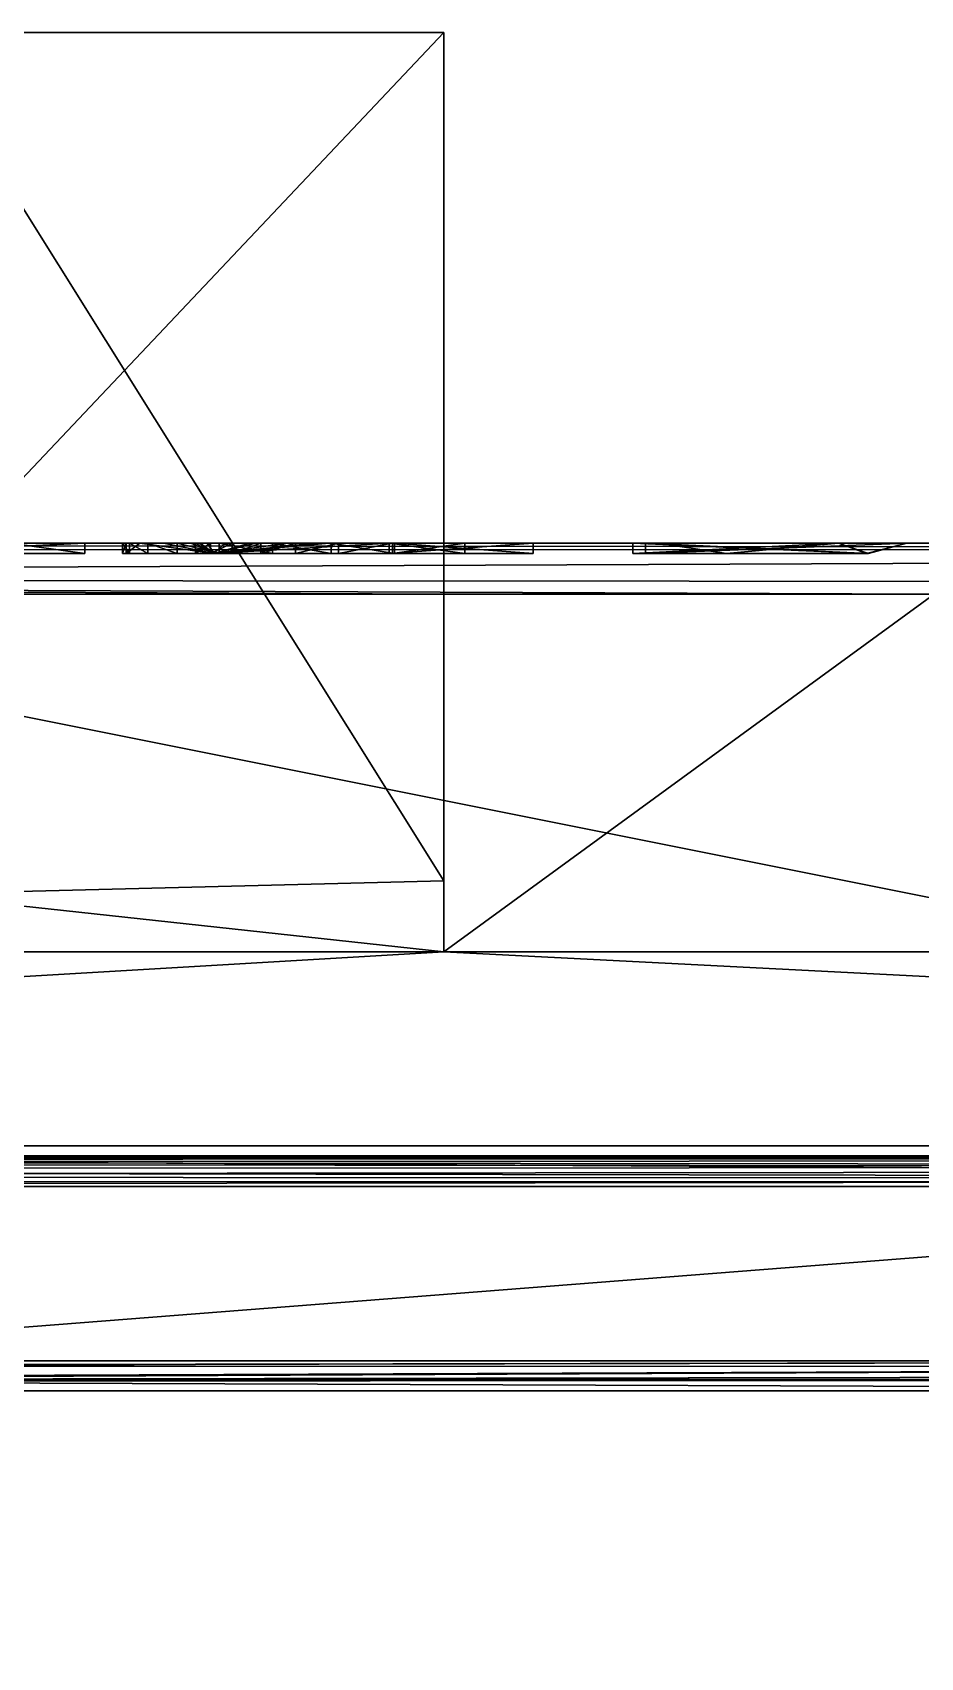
# Model space of a CAD drawing. Extents: x 1024.23 to 1033.17, y -779.2 to -772.4.
# Drawn here: x 1028.057 to 1028.927, y -774.091 to -772.5 of the extents above; entities that cross this region are included whole.
import ezdxf

# ---------------------------------------------------------------- set-up
doc = ezdxf.new("R2010")
doc.units = 0

msp = doc.modelspace()

# ---------------------------------------------------------------- linework, layer by layer
for points in [[(1028.459961, -773.050232, 2.679559), (1028.459961, -772.500183, 2.679559), (1027.940063, -773.050232, 2.679559)], [(1027.940063, -773.050232, 2.679559), (1028.459961, -772.500183, 2.679559), (1027.940063, -772.500183, 2.679559)], [(1028.459961, -772.500183, 2.479559), (1027.940063, -772.500183, 2.479559), (1028.459961, -772.500183, 2.679559)], [(1028.459961, -772.500183, 2.679559), (1027.940063, -772.500183, 2.479559), (1027.940063, -772.500183, 2.679559)], [(1027.940063, -773.343872, 2.515422), (1027.940063, -772.500183, 2.479559), (1028.459961, -773.33075, 2.504864)], [(1028.459961, -773.33075, 2.504864), (1027.940063, -772.500183, 2.479559), (1028.459961, -772.500183, 2.479559)], [(1028.459961, -772.500183, 2.479559), (1028.459961, -772.500183, 2.679559), (1028.459961, -773.33075, 2.504864)], [(1028.459961, -773.33075, 2.504864), (1028.459961, -772.500183, 2.679559), (1028.459961, -773.050232, 2.679559)], [(1025.550049, -773.000183, 2.799559), (1028.962158, -773.000183, 2.729559), (1025.230103, -773.000183, 2.729559)], [(1032.170044, -773.006775, 2.700339), (1025.230103, -773.006287, 2.703206), (1025.230103, -773.000183, 2.729559)], [(1032.170044, -773.006775, 2.700339), (1025.230103, -773.000183, 2.729559), (1032.170044, -773.000183, 2.729559)], [(1025.550049, -773.000183, 3.464548), (1028.0354, -773.000183, 3.467597), (1028.108521, -773.000183, 3.467597)], [(1028.108521, -773.000183, 3.467597), (1028.411621, -773.000183, 3.467597), (1025.550049, -773.000183, 3.464548)], [(1025.550049, -773.000183, 3.464548), (1028.411621, -773.000183, 3.467597), (1028.547485, -773.000183, 3.467597)], [(1028.547485, -773.000183, 3.467597), (1028.645142, -773.000183, 3.467597), (1025.550049, -773.000183, 3.464548)], [(1025.550049, -773.000183, 3.464548), (1028.645142, -773.000183, 3.467597), (1028.962158, -773.000183, 3.464548)], [(1025.550049, -773.000183, 3.464548), (1028.962158, -773.000183, 3.464548), (1025.550049, -773.000183, 2.799559)], [(1025.550049, -773.000183, 2.799559), (1028.962158, -773.000183, 3.464548), (1028.962158, -773.000183, 2.729559)], [(1028.547485, -773.000183, 3.967596), (1028.406494, -773.000183, 3.967596), (1027.200073, -773.000183, 4.699555)], [(1027.200073, -773.000183, 4.699555), (1028.406494, -773.000183, 3.967596), (1027.919434, -773.000183, 3.967596)], [(1028.962158, -773.000183, 4.699555), (1028.913452, -773.000183, 3.967596), (1027.200073, -773.000183, 4.699555)], [(1027.200073, -773.000183, 4.699555), (1028.913452, -773.000183, 3.967596), (1028.657349, -773.000183, 3.967596)], [(1027.200073, -773.000183, 4.699555), (1028.657349, -773.000183, 3.967596), (1028.547485, -773.000183, 3.967596)], [(1027.200073, -773.600159, 4.699555), (1030.200073, -773.600159, 4.699555), (1027.200073, -773.000183, 4.699555)], [(1027.200073, -773.000183, 4.699555), (1030.200073, -773.600159, 4.699555), (1030.200073, -773.000183, 4.699555)], [(1028.108521, -773.010132, 3.467597), (1027.895508, -773.010132, 3.929554), (1028.108521, -773.000183, 3.467597)], [(1028.108521, -773.000183, 3.467597), (1027.895508, -773.010132, 3.929554), (1027.919434, -773.000183, 3.967596)], [(1028.406494, -773.000183, 3.967596), (1028.334229, -773.000183, 3.959874), (1027.919434, -773.000183, 3.967596)], [(1027.919434, -773.000183, 3.967596), (1028.334229, -773.000183, 3.959874), (1028.275757, -773.000183, 3.939332)], [(1027.919434, -773.000183, 3.967596), (1028.275757, -773.000183, 3.939332), (1028.221313, -773.000183, 3.902861)], [(1028.221313, -773.000183, 3.902861), (1028.220825, -773.000183, 3.902402), (1027.919434, -773.000183, 3.967596)], [(1027.919434, -773.000183, 3.967596), (1028.220825, -773.000183, 3.902402), (1028.185425, -773.000183, 3.863196)], [(1027.919434, -773.000183, 3.967596), (1028.185425, -773.000183, 3.863196), (1028.162231, -773.000183, 3.820195)], [(1028.162231, -773.000183, 3.820195), (1028.148804, -773.000183, 3.770932), (1027.919434, -773.000183, 3.967596)], [(1027.919434, -773.000183, 3.967596), (1028.148804, -773.000183, 3.770932), (1028.145142, -773.000183, 3.723884)], [(1027.919434, -773.000183, 3.967596), (1028.145142, -773.000183, 3.723884), (1028.108521, -773.000183, 3.467597)], [(1028.0354, -773.010132, 3.467597), (1028.108521, -773.010132, 3.467597), (1028.0354, -773.000183, 3.467597)], [(1028.0354, -773.000183, 3.467597), (1028.108521, -773.010132, 3.467597), (1028.108521, -773.000183, 3.467597)], [(1028.170044, -773.000183, 3.604635), (1028.198853, -773.000183, 3.559913), (1028.108521, -773.000183, 3.467597)], [(1028.108521, -773.000183, 3.467597), (1028.198853, -773.000183, 3.559913), (1028.239868, -773.000183, 3.520509)], [(1028.108521, -773.000183, 3.467597), (1028.239868, -773.000183, 3.520509), (1028.292114, -773.000183, 3.49017)], [(1028.108521, -773.000183, 3.467597), (1028.145142, -773.000183, 3.723884), (1028.1521, -773.000183, 3.65697)], [(1028.108521, -773.000183, 3.467597), (1028.1521, -773.000183, 3.65697), (1028.170044, -773.000183, 3.604635)], [(1028.292114, -773.000183, 3.49017), (1028.349731, -773.000183, 3.472996), (1028.108521, -773.000183, 3.467597)], [(1028.108521, -773.000183, 3.467597), (1028.349731, -773.000183, 3.472996), (1028.411621, -773.000183, 3.467597)], [(1028.145142, -773.010132, 3.723884), (1028.145142, -773.000183, 3.723884), (1028.148804, -773.000183, 3.770932)], [(1028.145142, -773.010132, 3.723884), (1028.148804, -773.000183, 3.770932), (1028.148804, -773.010132, 3.770932)], [(1028.1521, -773.010132, 3.65697), (1028.1521, -773.000183, 3.65697), (1028.145142, -773.000183, 3.723884)], [(1028.1521, -773.010132, 3.65697), (1028.145142, -773.000183, 3.723884), (1028.145142, -773.010132, 3.723884)], [(1028.148804, -773.010132, 3.770932), (1028.148804, -773.000183, 3.770932), (1028.162231, -773.000183, 3.820195)], [(1028.148804, -773.010132, 3.770932), (1028.162231, -773.000183, 3.820195), (1028.235229, -773.010132, 3.895283)], [(1028.170044, -773.010132, 3.604635), (1028.170044, -773.000183, 3.604635), (1028.1521, -773.000183, 3.65697)], [(1028.170044, -773.010132, 3.604635), (1028.1521, -773.000183, 3.65697), (1028.1521, -773.010132, 3.65697)], [(1028.235229, -773.010132, 3.895283), (1028.162231, -773.000183, 3.820195), (1028.185425, -773.000183, 3.863196)], [(1028.198853, -773.010132, 3.559913), (1028.198853, -773.000183, 3.559913), (1028.170044, -773.000183, 3.604635)], [(1028.198853, -773.010132, 3.559913), (1028.170044, -773.000183, 3.604635), (1028.170044, -773.010132, 3.604635)], [(1028.235229, -773.010132, 3.895283), (1028.185425, -773.000183, 3.863196), (1028.220825, -773.000183, 3.902402)], [(1028.239868, -773.010132, 3.520509), (1028.239868, -773.000183, 3.520509), (1028.198853, -773.000183, 3.559913)], [(1028.239868, -773.010132, 3.520509), (1028.198853, -773.000183, 3.559913), (1028.198853, -773.010132, 3.559913)], [(1028.212158, -773.000183, 3.722455), (1028.216431, -773.000183, 3.772217), (1028.406738, -773.000183, 3.912718)], [(1028.406738, -773.000183, 3.912718), (1028.216797, -773.000183, 3.669939), (1028.212158, -773.000183, 3.722455)], [(1028.235229, -773.010132, 3.895283), (1028.216431, -773.000183, 3.772217), (1028.212158, -773.000183, 3.722455)], [(1028.235229, -773.010132, 3.895283), (1028.212158, -773.000183, 3.722455), (1028.216797, -773.000183, 3.669939)], [(1028.406738, -773.000183, 3.912718), (1028.216431, -773.000183, 3.772217), (1028.228149, -773.000183, 3.811764)], [(1028.235229, -773.010132, 3.895283), (1028.228149, -773.000183, 3.811764), (1028.216431, -773.000183, 3.772217)], [(1028.406738, -773.000183, 3.912718), (1028.231445, -773.000183, 3.622939), (1028.216797, -773.000183, 3.669939)], [(1028.235229, -773.010132, 3.895283), (1028.216797, -773.000183, 3.669939), (1028.216797, -773.010132, 3.669939)], [(1028.216797, -773.010132, 3.669939), (1028.216797, -773.000183, 3.669939), (1028.231445, -773.000183, 3.622939)], [(1028.216797, -773.010132, 3.669939), (1028.231445, -773.000183, 3.622939), (1028.231445, -773.010132, 3.622939)], [(1028.235229, -773.010132, 3.895283), (1028.220825, -773.000183, 3.902402), (1028.221313, -773.000183, 3.902861)], [(1028.235229, -773.010132, 3.895283), (1028.221313, -773.000183, 3.902861), (1028.275757, -773.000183, 3.939332)], [(1028.406738, -773.000183, 3.912718), (1028.228149, -773.000183, 3.811764), (1028.347534, -773.000183, 3.906427)], [(1028.245483, -773.000183, 3.842603), (1028.269775, -773.000183, 3.86839), (1028.228149, -773.000183, 3.811764)], [(1028.228149, -773.000183, 3.811764), (1028.269775, -773.000183, 3.86839), (1028.306274, -773.000183, 3.891984)], [(1028.228149, -773.000183, 3.811764), (1028.306274, -773.000183, 3.891984), (1028.347534, -773.000183, 3.906427)], [(1028.235229, -773.010132, 3.895283), (1028.245483, -773.000183, 3.842603), (1028.228149, -773.000183, 3.811764)], [(1028.252563, -773.000183, 3.588465), (1028.231445, -773.000183, 3.622939), (1028.406738, -773.000183, 3.912718)], [(1028.231445, -773.010132, 3.622939), (1028.231445, -773.000183, 3.622939), (1028.252563, -773.000183, 3.588465)], [(1028.231445, -773.010132, 3.622939), (1028.252563, -773.000183, 3.588465), (1028.252563, -773.010132, 3.588465)], [(1028.235229, -773.010132, 3.895283), (1028.275757, -773.000183, 3.939332), (1028.334229, -773.000183, 3.959874)], [(1028.235229, -773.010132, 3.895283), (1028.334229, -773.000183, 3.959874), (1028.406494, -773.000183, 3.967596)], [(1028.235229, -773.010132, 3.895283), (1028.406494, -773.000183, 3.967596), (1028.406494, -773.010132, 3.967596)], [(1028.235229, -773.010132, 3.895283), (1028.480469, -773.010132, 3.912718), (1028.406738, -773.000183, 3.912718)], [(1028.235229, -773.010132, 3.895283), (1028.406738, -773.000183, 3.912718), (1028.347534, -773.000183, 3.906427)], [(1028.235229, -773.010132, 3.895283), (1028.347534, -773.000183, 3.906427), (1028.306274, -773.000183, 3.891984)], [(1028.235229, -773.010132, 3.895283), (1028.306274, -773.000183, 3.891984), (1028.269775, -773.000183, 3.86839)], [(1028.235229, -773.010132, 3.895283), (1028.269775, -773.000183, 3.86839), (1028.245483, -773.000183, 3.842603)], [(1028.292114, -773.010132, 3.49017), (1028.292114, -773.000183, 3.49017), (1028.239868, -773.000183, 3.520509)], [(1028.292114, -773.010132, 3.49017), (1028.239868, -773.000183, 3.520509), (1028.239868, -773.010132, 3.520509)], [(1028.406738, -773.000183, 3.912718), (1028.28064, -773.000183, 3.560766), (1028.252563, -773.000183, 3.588465)], [(1028.252563, -773.010132, 3.588465), (1028.252563, -773.000183, 3.588465), (1028.28064, -773.000183, 3.560766)], [(1028.252563, -773.010132, 3.588465), (1028.28064, -773.000183, 3.560766), (1028.28064, -773.010132, 3.560766)], [(1028.406738, -773.000183, 3.912718), (1028.314697, -773.000183, 3.540518), (1028.28064, -773.000183, 3.560766)], [(1028.28064, -773.010132, 3.560766), (1028.28064, -773.000183, 3.560766), (1028.314697, -773.000183, 3.540518)], [(1028.28064, -773.010132, 3.560766), (1028.314697, -773.000183, 3.540518), (1028.314697, -773.010132, 3.540518)], [(1028.349731, -773.010132, 3.472996), (1028.349731, -773.000183, 3.472996), (1028.292114, -773.000183, 3.49017)], [(1028.349731, -773.010132, 3.472996), (1028.292114, -773.000183, 3.49017), (1028.292114, -773.010132, 3.49017)], [(1028.356689, -773.000183, 3.527384), (1028.314697, -773.000183, 3.540518), (1028.406738, -773.000183, 3.912718)], [(1028.314697, -773.010132, 3.540518), (1028.314697, -773.000183, 3.540518), (1028.356689, -773.000183, 3.527384)], [(1028.314697, -773.010132, 3.540518), (1028.356689, -773.000183, 3.527384), (1028.356689, -773.010132, 3.527384)], [(1028.411621, -773.010132, 3.467597), (1028.411621, -773.000183, 3.467597), (1028.349731, -773.000183, 3.472996)], [(1028.411621, -773.010132, 3.467597), (1028.349731, -773.000183, 3.472996), (1028.349731, -773.010132, 3.472996)], [(1028.406738, -773.000183, 3.912718), (1028.409546, -773.000183, 3.522475), (1028.356689, -773.000183, 3.527384)], [(1028.356689, -773.010132, 3.527384), (1028.356689, -773.000183, 3.527384), (1028.409546, -773.000183, 3.522475)], [(1028.356689, -773.010132, 3.527384), (1028.409546, -773.000183, 3.522475), (1028.409546, -773.010132, 3.522475)], [(1028.547485, -773.010132, 3.967596), (1028.406494, -773.010132, 3.967596), (1028.547485, -773.000183, 3.967596)], [(1028.547485, -773.000183, 3.967596), (1028.406494, -773.010132, 3.967596), (1028.406494, -773.000183, 3.967596)], [(1028.480469, -773.000183, 3.912718), (1028.480469, -773.000183, 3.522475), (1028.406738, -773.000183, 3.912718)], [(1028.406738, -773.000183, 3.912718), (1028.480469, -773.000183, 3.522475), (1028.409546, -773.000183, 3.522475)], [(1028.406738, -773.000183, 3.912718), (1028.480469, -773.010132, 3.912718), (1028.480469, -773.000183, 3.912718)], [(1028.480469, -773.010132, 3.522475), (1028.409546, -773.010132, 3.522475), (1028.480469, -773.000183, 3.522475)], [(1028.480469, -773.000183, 3.522475), (1028.409546, -773.010132, 3.522475), (1028.409546, -773.000183, 3.522475)], [(1028.411621, -773.010132, 3.467597), (1028.547485, -773.010132, 3.467597), (1028.411621, -773.000183, 3.467597)], [(1028.411621, -773.000183, 3.467597), (1028.547485, -773.010132, 3.467597), (1028.547485, -773.000183, 3.467597)], [(1028.480469, -773.010132, 3.912718), (1028.480469, -773.010132, 3.522475), (1028.480469, -773.000183, 3.912718)], [(1028.480469, -773.000183, 3.912718), (1028.480469, -773.010132, 3.522475), (1028.480469, -773.000183, 3.522475)], [(1028.547485, -773.000183, 3.967596), (1028.657349, -773.000183, 3.967596), (1028.657349, -773.000183, 3.912718)], [(1028.547485, -773.000183, 3.967596), (1028.657349, -773.000183, 3.912718), (1028.547485, -773.000183, 3.467597)], [(1028.547485, -773.000183, 3.467597), (1028.657349, -773.000183, 3.912718), (1028.669556, -773.000183, 3.748084)], [(1028.547485, -773.000183, 3.467597), (1028.669556, -773.000183, 3.748084), (1028.669556, -773.000183, 3.693206)], [(1028.669556, -773.000183, 3.693206), (1028.645142, -773.000183, 3.522475), (1028.547485, -773.000183, 3.467597)], [(1028.547485, -773.000183, 3.467597), (1028.645142, -773.000183, 3.522475), (1028.645142, -773.000183, 3.467597)], [(1028.547485, -773.010132, 3.467597), (1028.547485, -773.010132, 3.967596), (1028.547485, -773.000183, 3.467597)], [(1028.547485, -773.000183, 3.467597), (1028.547485, -773.010132, 3.967596), (1028.547485, -773.000183, 3.967596)], [(1028.645142, -773.000183, 3.467597), (1028.913452, -773.000183, 3.467597), (1028.962158, -773.000183, 3.464548)], [(1028.669556, -773.000183, 3.693206), (1028.846313, -773.000183, 3.522475), (1028.645142, -773.000183, 3.522475)], [(1028.645142, -773.000183, 3.522475), (1028.645142, -773.010132, 3.506795), (1028.645142, -773.000183, 3.467597)], [(1028.645142, -773.010132, 3.506795), (1028.874023, -773.010132, 3.482038), (1028.645142, -773.000183, 3.467597)], [(1028.645142, -773.000183, 3.467597), (1028.874023, -773.010132, 3.482038), (1028.913452, -773.000183, 3.467597)], [(1028.874023, -773.010132, 3.482038), (1028.645142, -773.010132, 3.506795), (1028.846313, -773.000183, 3.522475)], [(1028.846313, -773.000183, 3.522475), (1028.645142, -773.010132, 3.506795), (1028.645142, -773.000183, 3.522475)], [(1028.846313, -773.000183, 3.912718), (1028.846313, -773.000183, 3.748084), (1028.657349, -773.000183, 3.912718)], [(1028.657349, -773.000183, 3.912718), (1028.846313, -773.000183, 3.748084), (1028.669556, -773.000183, 3.748084)], [(1028.875732, -773.010132, 3.888572), (1028.657349, -773.010132, 3.951916), (1028.913452, -773.000183, 3.967596)], [(1028.913452, -773.000183, 3.967596), (1028.657349, -773.010132, 3.951916), (1028.657349, -773.000183, 3.967596)], [(1028.657349, -773.000183, 3.967596), (1028.657349, -773.010132, 3.951916), (1028.657349, -773.000183, 3.912718)], [(1028.657349, -773.010132, 3.951916), (1028.875732, -773.010132, 3.888572), (1028.657349, -773.000183, 3.912718)], [(1028.657349, -773.000183, 3.912718), (1028.875732, -773.010132, 3.888572), (1028.846313, -773.000183, 3.912718)], [(1028.846313, -773.000183, 3.693206), (1028.846313, -773.000183, 3.522475), (1028.669556, -773.000183, 3.693206)], [(1028.846313, -773.000183, 3.748084), (1028.736816, -773.010132, 3.711499), (1028.669556, -773.000183, 3.748084)], [(1028.669556, -773.000183, 3.748084), (1028.736816, -773.010132, 3.711499), (1028.669556, -773.000183, 3.693206)], [(1028.669556, -773.000183, 3.693206), (1028.736816, -773.010132, 3.711499), (1028.846313, -773.000183, 3.693206)], [(1028.875732, -773.010132, 3.888572), (1028.736816, -773.010132, 3.711499), (1028.846313, -773.000183, 3.748084)], [(1028.736816, -773.010132, 3.711499), (1028.874023, -773.010132, 3.482038), (1028.846313, -773.000183, 3.693206)], [(1028.846313, -773.000183, 3.912718), (1028.875732, -773.010132, 3.888572), (1028.846313, -773.000183, 3.748084)], [(1028.846313, -773.000183, 3.693206), (1028.874023, -773.010132, 3.482038), (1028.846313, -773.000183, 3.522475)], [(1028.874023, -773.010132, 3.482038), (1028.875732, -773.010132, 3.888572), (1028.913452, -773.000183, 3.467597)], [(1028.913452, -773.000183, 3.467597), (1028.875732, -773.010132, 3.888572), (1028.913452, -773.000183, 3.967596)], [(1028.962158, -773.000183, 3.464548), (1028.913452, -773.000183, 3.467597), (1028.913452, -773.000183, 3.967596)], [(1028.962158, -773.000183, 4.699555), (1028.962158, -773.000183, 3.464548), (1028.913452, -773.000183, 3.967596)], [(1032.170044, -773.006775, 2.700339), (1025.230103, -773.034973, 2.681465), (1025.230103, -773.006287, 2.703206)], [(1032.170044, -773.039612, 2.680675), (1025.230103, -773.034973, 2.681465), (1032.170044, -773.006775, 2.700339)], [(1027.895508, -773.010132, 3.929554), (1028.108521, -773.010132, 3.467597), (1027.925049, -773.010132, 3.658701)], [(1028.108521, -773.010132, 3.467597), (1028.0354, -773.010132, 3.467597), (1027.925049, -773.010132, 3.658701)], [(1028.235229, -773.010132, 3.895283), (1028.1521, -773.010132, 3.65697), (1028.145142, -773.010132, 3.723884)], [(1028.235229, -773.010132, 3.895283), (1028.145142, -773.010132, 3.723884), (1028.148804, -773.010132, 3.770932)], [(1028.216797, -773.010132, 3.669939), (1028.170044, -773.010132, 3.604635), (1028.1521, -773.010132, 3.65697)], [(1028.216797, -773.010132, 3.669939), (1028.1521, -773.010132, 3.65697), (1028.235229, -773.010132, 3.895283)], [(1028.231445, -773.010132, 3.622939), (1028.198853, -773.010132, 3.559913), (1028.170044, -773.010132, 3.604635)], [(1028.231445, -773.010132, 3.622939), (1028.170044, -773.010132, 3.604635), (1028.216797, -773.010132, 3.669939)], [(1028.252563, -773.010132, 3.588465), (1028.239868, -773.010132, 3.520509), (1028.198853, -773.010132, 3.559913)], [(1028.252563, -773.010132, 3.588465), (1028.198853, -773.010132, 3.559913), (1028.231445, -773.010132, 3.622939)], [(1028.235229, -773.010132, 3.895283), (1028.406494, -773.010132, 3.967596), (1028.480469, -773.010132, 3.912718)], [(1028.28064, -773.010132, 3.560766), (1028.292114, -773.010132, 3.49017), (1028.239868, -773.010132, 3.520509)], [(1028.28064, -773.010132, 3.560766), (1028.239868, -773.010132, 3.520509), (1028.252563, -773.010132, 3.588465)], [(1028.314697, -773.010132, 3.540518), (1028.292114, -773.010132, 3.49017), (1028.28064, -773.010132, 3.560766)], [(1028.314697, -773.010132, 3.540518), (1028.349731, -773.010132, 3.472996), (1028.292114, -773.010132, 3.49017)], [(1028.356689, -773.010132, 3.527384), (1028.349731, -773.010132, 3.472996), (1028.314697, -773.010132, 3.540518)], [(1028.356689, -773.010132, 3.527384), (1028.411621, -773.010132, 3.467597), (1028.349731, -773.010132, 3.472996)], [(1028.409546, -773.010132, 3.522475), (1028.411621, -773.010132, 3.467597), (1028.356689, -773.010132, 3.527384)], [(1028.480469, -773.010132, 3.912718), (1028.406494, -773.010132, 3.967596), (1028.547485, -773.010132, 3.967596)], [(1028.480469, -773.010132, 3.522475), (1028.547485, -773.010132, 3.467597), (1028.409546, -773.010132, 3.522475)], [(1028.409546, -773.010132, 3.522475), (1028.547485, -773.010132, 3.467597), (1028.411621, -773.010132, 3.467597)], [(1028.480469, -773.010132, 3.912718), (1028.547485, -773.010132, 3.967596), (1028.480469, -773.010132, 3.522475)], [(1028.480469, -773.010132, 3.522475), (1028.547485, -773.010132, 3.967596), (1028.547485, -773.010132, 3.467597)], [(1028.874023, -773.010132, 3.482038), (1028.736816, -773.010132, 3.711499), (1028.875732, -773.010132, 3.888572)], [(1028.940063, -773.050232, 2.679559), (1028.459961, -773.050232, 2.679559), (1025.230103, -773.034973, 2.681465)], [(1028.459961, -773.050232, 2.679559), (1027.940063, -773.050232, 2.679559), (1025.230103, -773.034973, 2.681465)], [(1028.940063, -773.050232, 2.679559), (1025.230103, -773.034973, 2.681465), (1032.170044, -773.039612, 2.680675)], [(1028.940063, -773.400208, 2.679559), (1028.459961, -773.400208, 2.679559), (1028.940063, -773.050232, 2.679559)], [(1028.940063, -773.050232, 2.679559), (1028.459961, -773.400208, 2.679559), (1028.459961, -773.050232, 2.679559)], [(1028.459961, -773.33075, 2.504864), (1028.459961, -773.050232, 2.679559), (1028.459961, -773.400208, 2.679559)], [(1027.940063, -773.343872, 2.515422), (1028.459961, -773.33075, 2.504864), (1028.459961, -773.400208, 2.679559)], [(1027.940063, -773.343872, 2.515422), (1028.459961, -773.400208, 2.679559), (1027.940063, -773.400208, 2.679559)], [(1025.230103, -773.59021, 2.679559), (1027.940063, -773.400208, 2.679559), (1028.459961, -773.400208, 2.679559)], [(1025.230103, -773.59021, 2.679559), (1028.459961, -773.400208, 2.679559), (1032.170044, -773.59021, 2.679559)], [(1028.940063, -773.400208, 2.679559), (1032.170044, -773.59021, 2.679559), (1028.459961, -773.400208, 2.679559)], [(1032.170044, -773.59021, 2.799559), (1032.170044, -773.630188, 2.799559), (1025.230103, -773.59021, 2.799559)], [(1025.230103, -773.59021, 2.799559), (1032.170044, -773.630188, 2.799559), (1025.230103, -773.630188, 2.799559)], [(1025.230103, -773.59021, 2.679559), (1032.170044, -773.59021, 2.679559), (1025.230103, -773.59021, 2.799559)], [(1025.230103, -773.59021, 2.799559), (1032.170044, -773.59021, 2.679559), (1032.170044, -773.59021, 2.799559)], [(1032.168579, -773.600708, 2.774809), (1032.31604, -773.600403, 2.53541), (1025.227417, -773.600769, 2.775588)], [(1025.227417, -773.600769, 2.775588), (1032.31604, -773.600403, 2.53541), (1025.230103, -773.600647, 2.523717)], [(1032.168579, -773.600708, 2.774809), (1025.227417, -773.600769, 2.775588), (1032.170044, -773.604187, 2.784559)], [(1032.170044, -773.604187, 2.784559), (1025.227417, -773.600769, 2.775588), (1025.230103, -773.60614, 2.788103)], [(1025.230103, -773.600647, 2.523717), (1032.31604, -773.600403, 2.53541), (1032.170044, -773.60199, 2.518655)], [(1025.230103, -773.600647, 2.523717), (1032.170044, -773.60199, 2.518655), (1025.230103, -773.604187, 2.514559)], [(1025.230103, -773.604187, 2.514559), (1032.170044, -773.60199, 2.518655), (1032.170044, -773.611206, 2.506019)], [(1025.230103, -773.604187, 2.514559), (1032.170044, -773.611206, 2.506019), (1025.230103, -773.612366, 2.50515)], [(1032.170044, -773.604187, 2.784559), (1025.230103, -773.60614, 2.788103), (1032.170288, -773.612732, 2.794226)], [(1032.170288, -773.612732, 2.794226), (1025.230103, -773.60614, 2.788103), (1025.230347, -773.620117, 2.797944)], [(1027.200073, -773.600159, 4.699555), (1027.200073, -773.600159, 5.399554), (1030.200073, -773.600159, 4.699555)], [(1030.200073, -773.600159, 4.699555), (1027.200073, -773.600159, 5.399554), (1030.200073, -773.600159, 5.399554)], [(1027.200073, -773.600159, 5.399554), (1027.25, -773.8302, 5.399554), (1030.200073, -773.600159, 5.399554)], [(1030.200073, -773.600159, 5.399554), (1027.25, -773.8302, 5.399554), (1030.150024, -773.8302, 5.399554)], [(1025.230103, -773.612366, 2.50515), (1032.170044, -773.611206, 2.506019), (1032.169434, -773.624878, 2.499829)], [(1025.230103, -773.612366, 2.50515), (1032.169434, -773.624878, 2.499829), (1025.232544, -773.625916, 2.499632)], [(1032.170044, -773.622375, 2.798536), (1025.230347, -773.620117, 2.797944), (1025.230103, -773.630188, 2.799559)], [(1032.170044, -773.622375, 2.798536), (1025.230103, -773.630188, 2.799559), (1032.170044, -773.630188, 2.799559)], [(1032.170288, -773.612732, 2.794226), (1025.230347, -773.620117, 2.797944), (1032.170044, -773.622375, 2.798536)], [(1032.169434, -773.624878, 2.499829), (1030.831055, -775.782593, 2.499917), (1025.232544, -773.625916, 2.499632)], [(1030.607178, -775.957397, 2.499728), (1025.232544, -773.625916, 2.499632), (1030.646729, -775.896912, 2.499971)], [(1030.646729, -775.896912, 2.499971), (1025.232544, -773.625916, 2.499632), (1030.698364, -775.845703, 2.499971)], [(1025.232544, -773.625916, 2.499632), (1030.831055, -775.782593, 2.499917), (1030.76001, -775.80719, 2.499971)], [(1025.232544, -773.625916, 2.499632), (1030.76001, -775.80719, 2.499971), (1030.698364, -775.845703, 2.499971)], [(1030.607178, -775.957397, 2.499728), (1026.703369, -775.847534, 2.49999), (1025.232544, -773.625916, 2.499632)], [(1030.14978, -773.806152, 5.410999), (1027.247803, -773.819763, 5.401144), (1027.250122, -773.806091, 5.411131)], [(1030.150024, -773.815186, 5.403574), (1027.247803, -773.819763, 5.401144), (1030.14978, -773.806152, 5.410999)], [(1030.186279, -773.818848, 5.400663), (1027.247803, -773.819763, 5.401144), (1030.150024, -773.815186, 5.403574)], [(1030.149414, -773.800659, 5.675421), (1030.150513, -773.80072, 5.423611), (1027.24939, -773.800598, 5.675219)], [(1027.24939, -773.800598, 5.675219), (1030.150513, -773.80072, 5.423611), (1027.250732, -773.80072, 5.424187)], [(1027.25, -773.805725, 5.687386), (1030.149414, -773.800659, 5.675421), (1027.24939, -773.800598, 5.675219)], [(1027.25, -773.805725, 5.687386), (1030.150024, -773.806641, 5.688517), (1030.149414, -773.800659, 5.675421)], [(1027.25, -773.817993, 5.697201), (1030.150024, -773.806641, 5.688517), (1027.25, -773.805725, 5.687386)], [(1027.25, -773.817993, 5.697201), (1030.150024, -773.819275, 5.697747), (1030.150024, -773.806641, 5.688517)], [(1030.14978, -773.806152, 5.410999), (1027.250122, -773.806091, 5.411131), (1030.150513, -773.80072, 5.423611)], [(1030.150513, -773.80072, 5.423611), (1027.250122, -773.806091, 5.411131), (1027.250732, -773.80072, 5.424187)], [(1032.170044, -779.170166, 5.699554), (1030.193237, -773.819092, 5.699111), (1025.232544, -779.174194, 5.699508)], [(1025.232544, -779.174194, 5.699508), (1030.193237, -773.819092, 5.699111), (1027.212524, -773.820862, 5.699055)], [(1027.212524, -773.820862, 5.699055), (1030.150024, -773.819275, 5.697747), (1027.25, -773.817993, 5.697201)], [(1027.212524, -773.820862, 5.699055), (1030.193237, -773.819092, 5.699111), (1030.150024, -773.819275, 5.697747)], [(1030.150024, -773.8302, 5.399554), (1027.247803, -773.819763, 5.401144), (1030.186279, -773.818848, 5.400663)], [(1027.25, -773.8302, 5.399554), (1027.247803, -773.819763, 5.401144), (1030.150024, -773.8302, 5.399554)]]:
    msp.add_3dface(points)

doc.saveas('drawing.dxf')
